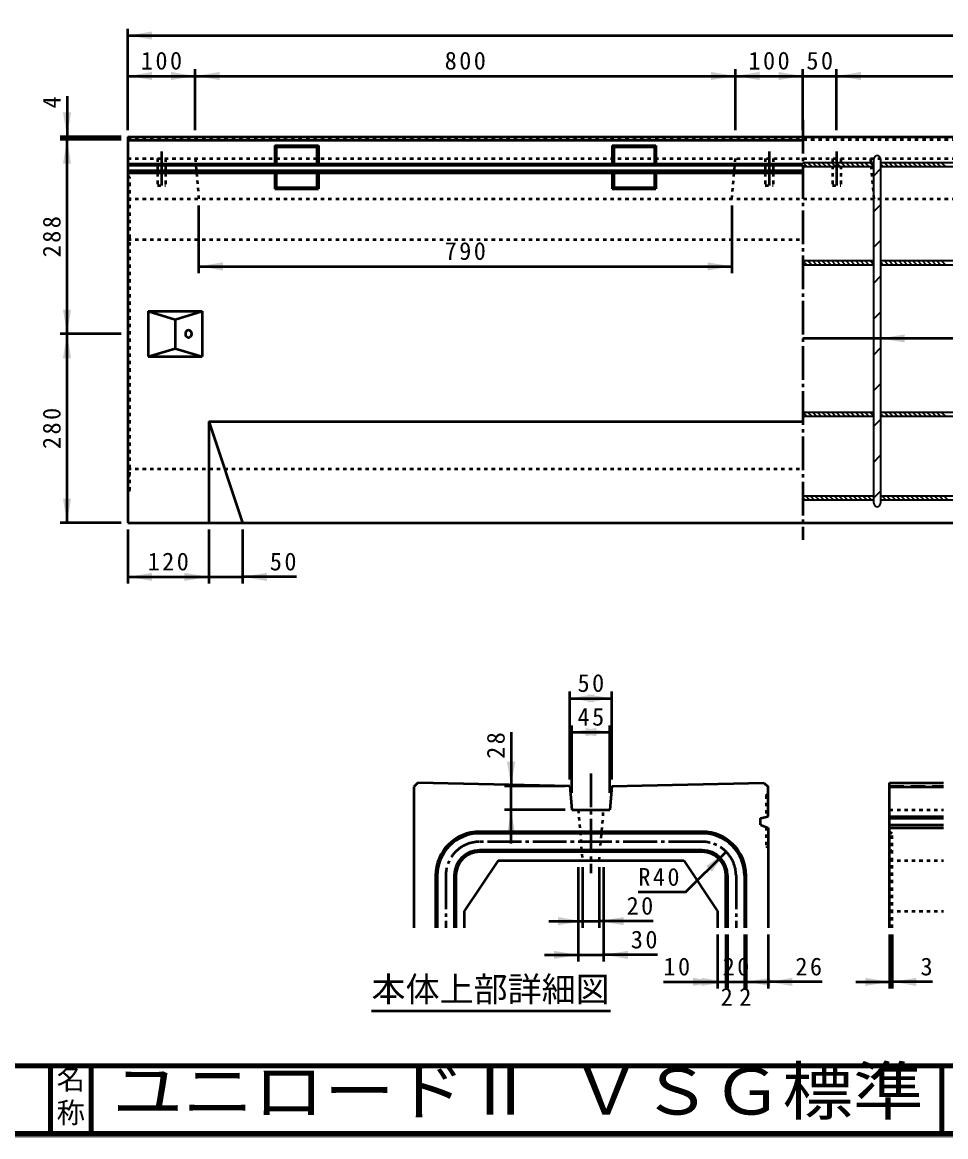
# Model space of a CAD drawing. Units: millimetres, scale not verified. Extents: x 100 to 4105, y 100 to 2870.
# Drawn here: x 1778 to 3146, y 100 to 1751 of the extents above; entities that cross this region are included whole.
import ezdxf
from ezdxf.enums import TextEntityAlignment as Align

# ---------------------------------------------------------------- set-up
doc = ezdxf.new("R2010")
doc.units = ezdxf.units.MM
doc.header["$LTSCALE"] = 5
for name, pattern in [('USER1', [2.2, 1, -1.2]), ('USER3', [13.4, 10, -1.2, 1, -1.2]), ('USER4', [6.3, 4.2, -2.1])]:
    doc.linetypes.add(name, pattern=pattern)
doc.layers.add('V-nasSTD', color=7, linetype='Continuous', lineweight=35)
doc.styles.add('ＭＳ ゴシック', font='')
doc.styles.get('ＭＳ ゴシック').set_extended_font_data('MS Gothic')

msp = doc.modelspace()

# ---------------------------------------------------------------- hatches: boundary and pattern name
at = {"layer": 'V-nasSTD'}
for points in [[(1970.35, 1737.38), (1934.35, 1731.38), (1970.35, 1725.38)], [(1970.35, 1677.38), (1934.35, 1671.38), (1970.35, 1665.38)], [(1998.35, 1665.38), (2034.35, 1671.38), (1998.35, 1677.38)], [(2070.35, 1677.38), (2034.35, 1671.38), (2070.35, 1665.38)], [(2798.35, 1665.38), (2834.35, 1671.38), (2798.35, 1677.38)], [(2870.35, 1677.38), (2834.35, 1671.38), (2870.35, 1665.38)], [(2898.35, 1665.38), (2934.35, 1671.38), (2898.35, 1677.38)], [(3020.35, 1677.38), (2984.35, 1671.38), (3020.35, 1665.38)], [(1838.35, 1617.38), (1844.35, 1581.38), (1850.35, 1617.38)], [(1850.35, 1541.38), (1844.35, 1577.38), (1838.35, 1541.38)], [(2075.35, 1395.38), (2039.35, 1389.38), (2075.35, 1383.38)], [(2793.35, 1383.38), (2829.35, 1389.38), (2793.35, 1395.38)], [(1838.35, 1325.38), (1844.35, 1289.38), (1850.35, 1325.38)], [(1850.35, 1253.38), (1844.35, 1289.38), (1838.35, 1253.38)], [(3085.35, 1288.603), (3049.35, 1282.603), (3085.35, 1276.603)], [(1838.35, 1045.38), (1844.35, 1009.38), (1850.35, 1045.38)], [(1970.35, 935.38), (1934.35, 929.38), (1970.35, 923.38)], [(2018.35, 923.38), (2054.35, 929.38), (2018.35, 935.38)], [(2140.35, 935.38), (2104.35, 929.38), (2140.35, 923.38)], [(2625.086, 755.376), (2589.086, 749.376), (2625.086, 743.376)], [(2615.586, 743.376), (2651.586, 749.376), (2615.586, 755.376)], [(2628.211, 705.376), (2592.211, 699.376), (2628.211, 693.376)], [(2612.461, 693.376), (2648.461, 699.376), (2612.461, 705.376)], [(2496.211, 655.376), (2502.211, 619.376), (2508.211, 655.376)], [(2496.211, 548.376), (2502.211, 584.376), (2508.211, 548.376)], [(2799.478, 492.533), (2820.691, 522.231), (2790.993, 501.018)], [(2571.836, 413.376), (2607.836, 419.376), (2571.836, 425.376)], [(2668.836, 425.376), (2632.836, 419.376), (2668.836, 413.376)], [(2565.586, 363.376), (2601.586, 369.376), (2565.586, 375.376)], [(2675.086, 375.376), (2639.086, 369.376), (2675.086, 363.376)], [(2771.836, 323.376), (2807.836, 329.376), (2771.836, 335.376)], [(2784.336, 323.376), (2820.336, 329.376), (2784.336, 335.376)], [(2886.336, 335.376), (2850.336, 329.376), (2886.336, 323.376)], [(2918.836, 335.376), (2882.836, 329.376), (2918.836, 323.376)], [(3026.836, 323.376), (3062.836, 329.376), (3026.836, 335.376)], [(3102.586, 335.376), (3066.586, 329.376), (3102.586, 323.376)]]:
    msp.add_hatch(color=256, dxfattribs=at).paths.add_polyline_path(points)

# ---------------------------------------------------------------- linework, layer by layer
at = {"layer": 'V-nasSTD', "lineweight": 50}
for p, q in [((1934.35, 1591.38), (1934.35, 1741.38)), ((1934.35, 1731.38), (3934.35, 1731.38)), ((1934.35, 1671.38), (2034.35, 1671.38)), ((2034.35, 1591.38), (2034.35, 1681.38)), ((2034.35, 1671.38), (2834.35, 1671.38)), ((2834.35, 1591.38), (2834.35, 1681.38)), ((2834.35, 1671.38), (2934.35, 1671.38)), ((2934.35, 1591.38), (2934.35, 1681.38)), ((2934.35, 1671.38), (2984.35, 1671.38)), ((2984.35, 1591.38), (2984.35, 1681.38)), ((2984.35, 1671.38), (3884.35, 1671.38)), ((1844.35, 1641.38), (1844.35, 1581.38)), ((1924.35, 1581.38), (1834.35, 1581.38)), ((1924.35, 1577.38), (1834.35, 1577.38)), ((1844.35, 1577.38), (1844.35, 1581.38)), ((1844.35, 1289.38), (1844.35, 1577.38)), ((1934.35, 1581.38), (1934.35, 1009.38)), ((1934.35, 1581.38), (3934.35, 1581.38)), ((1934.35, 1576.38), (2934.35, 1576.38)), ((2152.05, 1568.68), (2216.65, 1568.68)), ((2152.05, 1568.68), (2154.35, 1566.38)), ((2152.05, 1568.68), (2152.05, 1541.395)), ((2214.35, 1566.38), (2216.65, 1568.68)), ((2216.65, 1568.68), (2216.65, 1541.395)), ((2652.05, 1568.68), (2716.65, 1568.68)), ((2652.05, 1568.68), (2654.35, 1566.38)), ((2652.05, 1568.68), (2652.05, 1541.395)), ((2714.35, 1566.38), (2716.65, 1568.68)), ((2716.65, 1568.68), (2716.65, 1541.395)), ((2154.35, 1566.38), (2214.35, 1566.38)), ((2154.35, 1566.38), (2154.35, 1541.395)), ((2214.35, 1566.38), (2214.35, 1541.395)), ((2654.35, 1566.38), (2714.35, 1566.38)), ((2654.35, 1566.38), (2654.35, 1541.395)), ((2714.35, 1566.38), (2714.35, 1541.395)), ((1934.35, 1541.395), (2934.35, 1541.395)), ((1934.35, 1539.38), (2934.35, 1539.38)), ((1934.35, 1531.38), (2934.35, 1531.38)), ((1934.35, 1528.022), (2934.35, 1528.022)), ((2152.05, 1528.022), (2152.05, 1504.08)), ((2154.35, 1528.022), (2154.35, 1506.38)), ((2214.35, 1528.022), (2214.35, 1506.38)), ((2216.65, 1528.022), (2216.65, 1504.08)), ((2652.05, 1528.022), (2652.05, 1504.08)), ((2654.35, 1528.022), (2654.35, 1506.38)), ((2714.35, 1528.022), (2714.35, 1506.38)), ((2716.65, 1528.022), (2716.65, 1504.08)), ((2152.05, 1504.08), (2154.35, 1506.38)), ((2152.05, 1504.08), (2216.65, 1504.08)), ((2154.35, 1506.38), (2214.35, 1506.38)), ((2214.35, 1506.38), (2216.65, 1504.08)), ((2652.05, 1504.08), (2654.35, 1506.38)), ((2652.05, 1504.08), (2716.65, 1504.08)), ((2654.35, 1506.38), (2714.35, 1506.38)), ((2714.35, 1506.38), (2716.65, 1504.08)), ((2039.35, 1479.38), (2039.35, 1379.38)), ((2829.35, 1479.38), (2829.35, 1379.38)), ((2039.35, 1389.38), (2829.35, 1389.38)), ((1964.35, 1322.88), (1964.35, 1255.88)), ((1964.35, 1322.88), (2044.35, 1322.88)), ((1964.35, 1322.88), (2004.35, 1310.88)), ((2004.35, 1310.88), (2044.35, 1322.88)), ((2044.35, 1322.88), (2044.35, 1255.88)), ((2004.35, 1310.88), (2004.35, 1267.88)), ((1924.35, 1289.38), (1834.35, 1289.38)), ((1844.35, 1009.38), (1844.35, 1289.38)), ((4037.35, 1282.603), (2934.35, 1282.603)), ((1964.35, 1255.88), (2004.35, 1267.88)), ((1964.35, 1255.88), (2044.35, 1255.88)), ((2004.35, 1267.88), (2044.35, 1255.88)), ((2054.35, 1159.38), (2054.35, 1009.38)), ((2054.35, 1159.38), (2104.35, 1009.38)), ((2054.35, 1159.38), (2934.35, 1159.38)), ((1924.35, 1009.38), (1834.35, 1009.38)), ((1934.35, 1009.38), (3934.35, 1009.38)), ((1934.35, 999.38), (1934.35, 919.38)), ((2054.35, 999.38), (2054.35, 919.38)), ((2104.35, 999.38), (2104.35, 919.38)), ((1934.35, 929.38), (2054.35, 929.38)), ((2054.35, 929.38), (2104.35, 929.38)), ((2184.35, 929.38), (2104.35, 929.38)), ((2589.086, 629.376), (2589.086, 759.376)), ((2589.086, 629.376), (2589.086, 759.376)), ((2589.086, 749.376), (2651.586, 749.376)), ((2651.586, 629.376), (2651.586, 759.376)), ((2502.211, 699.376), (2502.211, 619.376)), ((2592.211, 609.376), (2592.211, 709.376)), ((2592.211, 699.376), (2648.461, 699.376)), ((2648.461, 609.376), (2648.461, 709.376)), ((2364.086, 624.376), (2357.836, 618.126)), ((2357.836, 618.126), (2357.836, 409.376)), ((2589.086, 619.376), (2364.086, 624.376)), ((2582.211, 619.376), (2492.211, 619.376)), ((2502.211, 584.376), (2502.211, 619.376)), ((2589.086, 619.376), (2592.211, 584.376)), ((2651.586, 619.376), (2648.461, 584.376)), ((2651.586, 619.376), (2876.586, 624.376)), ((2876.586, 624.376), (2882.836, 618.126)), ((2882.836, 574.395), (2882.836, 618.126)), ((3062.836, 409.376), (3062.836, 624.376)), ((3062.836, 624.376), (3142.836, 624.376)), ((3062.836, 618.126), (3142.836, 618.126)), ((2582.211, 584.376), (2492.211, 584.376)), ((2502.211, 534.376), (2502.211, 584.376)), ((2592.211, 584.376), (2648.461, 584.376)), ((2871.586, 571.876), (2882.836, 574.395)), ((2871.586, 561.876), (2871.586, 571.876)), ((2871.586, 561.876), (2882.836, 557.678)), ((3062.836, 574.395), (3142.836, 574.395)), ((3062.836, 571.876), (3142.836, 571.876)), ((3062.836, 561.876), (3142.836, 561.876)), ((2785.336, 551.876), (2455.336, 551.876)), ((2785.336, 549.376), (2455.336, 549.376)), ((2882.836, 557.678), (2882.836, 409.376)), ((3062.836, 557.678), (3142.836, 557.678)), ((2785.336, 524.376), (2455.336, 524.376)), ((2785.336, 521.876), (2455.336, 521.876)), ((2760.587, 462.127), (2820.691, 522.231)), ((2482.836, 509.376), (2432.836, 434.376)), ((2482.836, 509.376), (2757.836, 509.376)), ((2601.586, 499.376), (2601.586, 359.376)), ((2607.836, 499.376), (2607.836, 409.376)), ((2632.836, 499.376), (2632.836, 409.376)), ((2639.086, 499.376), (2639.086, 359.376)), ((2757.836, 509.376), (2807.836, 434.376)), ((2390.336, 486.876), (2390.336, 409.376)), ((2392.836, 486.876), (2392.836, 409.376)), ((2417.836, 486.876), (2417.836, 409.376)), ((2420.336, 486.876), (2420.336, 409.376)), ((2820.336, 409.376), (2820.336, 486.876)), ((2822.836, 486.876), (2822.836, 409.376)), ((2847.836, 486.876), (2847.836, 409.376)), ((2850.336, 409.376), (2850.336, 486.876)), ((2760.587, 462.127), (2690.587, 462.127)), ((2432.836, 434.376), (2432.836, 409.376)), ((2807.836, 434.376), (2807.836, 409.376)), ((2557.836, 419.376), (2607.836, 419.376)), ((2607.836, 419.376), (2632.836, 419.376)), ((2712.836, 419.376), (2632.836, 419.376)), ((2807.836, 399.376), (2807.836, 319.376)), ((2820.336, 399.376), (2820.336, 319.376)), ((2822.836, 399.376), (2822.836, 319.376)), ((2847.836, 399.376), (2847.836, 319.376)), ((2850.336, 399.376), (2850.336, 319.376)), ((2882.836, 399.376), (2882.836, 319.376)), ((3062.836, 399.376), (3062.836, 319.376)), ((3066.586, 399.376), (3066.586, 319.376)), ((2551.586, 369.376), (2601.586, 369.376)), ((2601.586, 369.376), (2639.086, 369.376)), ((2719.086, 369.376), (2639.086, 369.376)), ((2727.836, 329.376), (2807.836, 329.376)), ((2807.836, 329.376), (2820.336, 329.376)), ((2820.336, 329.376), (2822.836, 329.376)), ((2822.836, 329.376), (2847.836, 329.376)), ((2847.836, 329.376), (2850.336, 329.376)), ((2850.336, 329.376), (2882.836, 329.376)), ((2962.836, 329.376), (2882.836, 329.376)), ((3012.836, 329.376), (3062.836, 329.376)), ((3062.836, 329.376), (3066.586, 329.376)), ((3126.586, 329.376), (3066.586, 329.376)), ((2295.368, 286.542), (2649.377, 286.542))]:
    msp.add_line(p, q, dxfattribs=at)
at = {"layer": 'V-nasSTD', "linetype": 'USER3', "lineweight": 50}
for p, q in [((2934.35, 1606.38), (2934.35, 984.38)), ((1984.35, 1559.38), (1984.35, 1509.38)), ((2884.35, 1559.38), (2884.35, 1509.38)), ((2984.35, 1559.38), (2984.35, 1509.38)), ((2620.336, 638.126), (2620.336, 490.626)), ((2785.336, 536.876), (2455.336, 536.876)), ((2405.336, 486.876), (2405.336, 409.376)), ((2835.336, 486.876), (2835.336, 409.376))]:
    msp.add_line(p, q, dxfattribs=at)
at = {"layer": 'V-nasSTD', "linetype": 'USER1', "lineweight": 50}
for p, q in [((1934.35, 1577.38), (3934.35, 1577.38)), ((1934.35, 1549.38), (3934.35, 1549.38)), ((1978.35, 1549.38), (1978.35, 1509.38)), ((1990.35, 1549.38), (1990.35, 1509.38)), ((2034.35, 1549.38), (2039.35, 1489.38)), ((2829.35, 1489.38), (2834.35, 1549.38)), ((2878.35, 1549.38), (2878.35, 1509.38)), ((2890.35, 1549.38), (2890.35, 1509.38)), ((2978.35, 1549.38), (2978.35, 1509.38)), ((2990.35, 1549.38), (2990.35, 1509.38)), ((3034.35, 1549.38), (3039.35, 1489.38)), ((1937.35, 1521.38), (1934.35, 1523.38)), ((1937.35, 1057.38), (1937.35, 1521.38)), ((1978.35, 1509.38), (1990.35, 1509.38)), ((2878.35, 1509.38), (2890.35, 1509.38)), ((2978.35, 1509.38), (2990.35, 1509.38)), ((1934.35, 1499.38), (1937.35, 1501.38)), ((1934.35, 1489.38), (3934.35, 1489.38)), ((1934.35, 1429.38), (2934.35, 1429.38)), ((1934.35, 1089.38), (2934.35, 1089.38)), ((1934.35, 1079.38), (1937.35, 1077.38)), ((1937.35, 1057.38), (1934.35, 1055.38)), ((2879.961, 605.626), (2882.836, 608.501)), ((2879.961, 605.626), (2879.961, 573.751)), ((2601.586, 584.376), (2607.836, 509.376)), ((2632.836, 509.376), (2639.086, 584.376)), ((3062.836, 584.376), (3142.836, 584.376)), ((2879.961, 558.751), (2879.961, 530.626)), ((3066.586, 549.376), (3062.836, 551.876)), ((3066.586, 409.376), (3066.586, 549.376)), ((2879.961, 530.626), (2882.836, 527.751)), ((3062.836, 521.876), (3066.586, 524.376)), ((3062.836, 509.376), (3142.836, 509.376)), ((3062.836, 434.376), (3142.836, 434.376))]:
    msp.add_line(p, q, dxfattribs=at)
at = {"layer": 'V-nasSTD'}
for p, q in [((2934.35, 1543.38), (3039.35, 1543.38)), ((2934.35, 1543.364), (2940.334, 1537.38)), ((2934.35, 1537.38), (3039.35, 1537.38)), ((2941.405, 1543.38), (2947.405, 1537.38)), ((2948.476, 1543.38), (2954.476, 1537.38)), ((2955.547, 1543.38), (2961.547, 1537.38)), ((2962.618, 1543.38), (2968.618, 1537.38)), ((2969.689, 1543.38), (2975.689, 1537.38)), ((2976.76, 1543.38), (2982.76, 1537.38)), ((2983.831, 1543.38), (2989.831, 1537.38)), ((2990.902, 1543.38), (2996.902, 1537.38)), ((2997.973, 1543.38), (3003.973, 1537.38)), ((3005.045, 1543.38), (3011.045, 1537.38)), ((3012.116, 1543.38), (3018.116, 1537.38)), ((3019.187, 1543.38), (3025.187, 1537.38)), ((3026.258, 1543.38), (3032.258, 1537.38)), ((3033.329, 1543.38), (3039.329, 1537.38)), ((3039.35, 1038.38), (3039.35, 1548.38)), ((3049.35, 1548.38), (3049.35, 1038.38)), ((3049.35, 1543.38), (3319.35, 1543.38)), ((3049.35, 1541.501), (3053.471, 1537.38)), ((3049.35, 1537.38), (3319.35, 1537.38)), ((3054.542, 1543.38), (3060.542, 1537.38)), ((3061.613, 1543.38), (3067.613, 1537.38)), ((3068.684, 1543.38), (3074.684, 1537.38)), ((3075.755, 1543.38), (3081.755, 1537.38)), ((3082.826, 1543.38), (3088.826, 1537.38)), ((3089.897, 1543.38), (3095.897, 1537.38)), ((3096.968, 1543.38), (3102.968, 1537.38)), ((3104.039, 1543.38), (3110.039, 1537.38)), ((3111.111, 1543.38), (3117.111, 1537.38)), ((3118.182, 1543.38), (3124.182, 1537.38)), ((3125.253, 1543.38), (3131.253, 1537.38)), ((3132.324, 1543.38), (3138.324, 1537.38)), ((3139.395, 1543.38), (3145.395, 1537.38)), ((3039.35, 1523.728), (3049.35, 1533.728)), ((3039.35, 1470.695), (3049.35, 1480.695)), ((3039.35, 1417.662), (3049.35, 1427.662)), ((2934.35, 1397.826), (3039.35, 1397.826)), ((2934.35, 1397.809), (2940.334, 1391.826)), ((2934.35, 1391.826), (3039.35, 1391.826)), ((2941.405, 1397.826), (2947.405, 1391.826)), ((2948.476, 1397.826), (2954.476, 1391.826)), ((2955.547, 1397.826), (2961.547, 1391.826)), ((2962.618, 1397.826), (2968.618, 1391.826)), ((2969.689, 1397.826), (2975.689, 1391.826)), ((2976.76, 1397.826), (2982.76, 1391.826)), ((2983.831, 1397.826), (2989.831, 1391.826)), ((2990.902, 1397.826), (2996.902, 1391.826)), ((2997.973, 1397.826), (3003.973, 1391.826)), ((3005.045, 1397.826), (3011.045, 1391.826)), ((3012.116, 1397.826), (3018.116, 1391.826)), ((3019.187, 1397.826), (3025.187, 1391.826)), ((3026.258, 1397.826), (3032.258, 1391.826)), ((3033.329, 1397.826), (3039.329, 1391.826)), ((3049.35, 1397.826), (3319.35, 1397.826)), ((3049.35, 1395.947), (3053.471, 1391.826)), ((3049.35, 1391.826), (3319.35, 1391.826)), ((3054.542, 1397.826), (3060.542, 1391.826)), ((3061.613, 1397.826), (3067.613, 1391.826)), ((3068.684, 1397.826), (3074.684, 1391.826)), ((3075.755, 1397.826), (3081.755, 1391.826)), ((3082.826, 1397.826), (3088.826, 1391.826)), ((3089.897, 1397.826), (3095.897, 1391.826)), ((3096.968, 1397.826), (3102.968, 1391.826)), ((3104.039, 1397.826), (3110.039, 1391.826)), ((3111.111, 1397.826), (3117.111, 1391.826)), ((3118.182, 1397.826), (3124.182, 1391.826)), ((3125.253, 1397.826), (3131.253, 1391.826)), ((3132.324, 1397.826), (3138.324, 1391.826)), ((3139.395, 1397.826), (3145.395, 1391.826)), ((3039.35, 1364.629), (3049.35, 1374.629)), ((3039.35, 1311.596), (3049.35, 1321.596)), ((3039.35, 1258.563), (3049.35, 1268.563)), ((3039.35, 1205.53), (3049.35, 1215.53)), ((2934.35, 1173.38), (3039.35, 1173.38)), ((2934.35, 1173.364), (2940.334, 1167.38)), ((2941.405, 1173.38), (2947.405, 1167.38)), ((2948.476, 1173.38), (2954.476, 1167.38)), ((2955.547, 1173.38), (2961.547, 1167.38)), ((2962.618, 1173.38), (2968.618, 1167.38)), ((2969.689, 1173.38), (2975.689, 1167.38)), ((2976.76, 1173.38), (2982.76, 1167.38)), ((2983.831, 1173.38), (2989.831, 1167.38)), ((2990.902, 1173.38), (2996.902, 1167.38)), ((2997.973, 1173.38), (3003.973, 1167.38)), ((3005.045, 1173.38), (3011.045, 1167.38)), ((3012.116, 1173.38), (3018.116, 1167.38)), ((3019.187, 1173.38), (3025.187, 1167.38)), ((3026.258, 1173.38), (3032.258, 1167.38)), ((3033.329, 1173.38), (3039.329, 1167.38)), ((3049.35, 1173.38), (3319.35, 1173.38)), ((3054.542, 1173.38), (3060.542, 1167.38)), ((3061.613, 1173.38), (3067.613, 1167.38)), ((3068.684, 1173.38), (3074.684, 1167.38)), ((3075.755, 1173.38), (3081.755, 1167.38)), ((3082.826, 1173.38), (3088.826, 1167.38)), ((3089.897, 1173.38), (3095.897, 1167.38)), ((3096.968, 1173.38), (3102.968, 1167.38)), ((3104.039, 1173.38), (3110.039, 1167.38)), ((3111.111, 1173.38), (3117.111, 1167.38)), ((3118.182, 1173.38), (3124.182, 1167.38)), ((3125.253, 1173.38), (3131.253, 1167.38)), ((3132.324, 1173.38), (3138.324, 1167.38)), ((3139.395, 1173.38), (3145.395, 1167.38)), ((2934.35, 1167.38), (3039.35, 1167.38)), ((3039.35, 1152.497), (3049.35, 1162.497)), ((3049.35, 1171.501), (3053.471, 1167.38)), ((3049.35, 1167.38), (3319.35, 1167.38)), ((3039.35, 1099.464), (3049.35, 1109.464)), ((2934.35, 1049.38), (3039.35, 1049.38)), ((2934.35, 1046.085), (2937.055, 1043.38)), ((2934.35, 1043.38), (3039.35, 1043.38)), ((2938.126, 1049.38), (2944.126, 1043.38)), ((2945.197, 1049.38), (2951.197, 1043.38)), ((2952.268, 1049.38), (2958.268, 1043.38)), ((2959.339, 1049.38), (2965.339, 1043.38)), ((2966.41, 1049.38), (2972.41, 1043.38)), ((2973.481, 1049.38), (2979.481, 1043.38)), ((2980.552, 1049.38), (2986.552, 1043.38)), ((2987.623, 1049.38), (2993.623, 1043.38)), ((2994.694, 1049.38), (3000.694, 1043.38)), ((3001.765, 1049.38), (3007.765, 1043.38)), ((3008.836, 1049.38), (3014.836, 1043.38)), ((3015.907, 1049.38), (3021.907, 1043.38)), ((3022.978, 1049.38), (3028.978, 1043.38)), ((3030.05, 1049.38), (3036.05, 1043.38)), ((3037.121, 1049.38), (3039.35, 1047.151)), ((3039.35, 1046.431), (3049.35, 1056.431)), ((3049.35, 1049.38), (3319.35, 1049.38)), ((3049.35, 1044.222), (3050.192, 1043.38)), ((3049.35, 1043.38), (3319.35, 1043.38)), ((3051.263, 1049.38), (3057.263, 1043.38)), ((3058.334, 1049.38), (3064.334, 1043.38)), ((3065.405, 1049.38), (3071.405, 1043.38)), ((3072.476, 1049.38), (3078.476, 1043.38)), ((3079.547, 1049.38), (3085.547, 1043.38)), ((3086.618, 1049.38), (3092.618, 1043.38)), ((3093.689, 1049.38), (3099.689, 1043.38)), ((3100.76, 1049.38), (3106.76, 1043.38)), ((3107.831, 1049.38), (3113.831, 1043.38)), ((3114.902, 1049.38), (3120.902, 1043.38)), ((3121.973, 1049.38), (3127.973, 1043.38)), ((3129.045, 1049.38), (3135.045, 1043.38)), ((3136.116, 1049.38), (3142.116, 1043.38)), ((3143.187, 1049.38), (3149.187, 1043.38))]:
    msp.add_line(p, q, dxfattribs=at)
at = {"layer": 'V-nasSTD', "linetype": 'USER4', "lineweight": 50}
msp.add_line((3062.836, 619.376), (3142.836, 619.376), dxfattribs=at)
at = {"layer": 'V-nasSTD', "lineweight": 100}
for p, q in [((105, 205), (4100, 205)), ((1820, 205), (1820, 105)), ((1880, 205), (1880, 105)), ((3140, 205), (3140, 105)), ((105, 105), (4100, 105))]:
    msp.add_line(p, q, dxfattribs=at)
at = {"layer": 'V-nasSTD', "lineweight": 13}
msp.add_lwpolyline([(100, 100), (100, 2870), (4105, 2870), (4105, 100)], close=True, dxfattribs=at)
at = {"layer": 'V-nasSTD'}
for centre, start, end in [((3044.35, 1548.38), 0, 180), ((3044.35, 1038.38), 180, 0)]:
    msp.add_arc(centre, 5, start, end, dxfattribs=at)
at = {"layer": 'V-nasSTD', "lineweight": 50}
for centre, radius, start, end in [((2455.336, 486.876), 65, 90, 180), ((2455.336, 486.876), 62.5, 90, 180), ((2785.336, 486.876), 65, 0, 90), ((2785.336, 486.876), 62.5, 0, 90), ((2455.336, 486.876), 37.5, 90, 180), ((2455.336, 486.876), 35, 90, 180), ((2785.336, 486.876), 37.5, 0, 90), ((2785.336, 486.876), 35, 0, 90)]:
    msp.add_arc(centre, radius, start, end, dxfattribs=at)
at = {"layer": 'V-nasSTD', "linetype": 'USER3', "lineweight": 50}
for centre, start, end in [((2455.336, 486.876), 90, 180), ((2785.336, 486.876), 0, 90)]:
    msp.add_arc(centre, 50, start, end, dxfattribs=at)
at = {"layer": 'V-nasSTD', "lineweight": 50}
msp.add_ellipse((2024.35, 1289.38), major_axis=(0, 6), ratio=0.707107, dxfattribs=at)

# ---------------------------------------------------------------- texts
at = {"layer": 'V-nasSTD', "style": 'ＭＳ ゴシック'}
msp.add_text('4', height=26.39, rotation=90, dxfattribs=at).set_placement((1808.35, 1623.38), align=Align.TOP_LEFT)
for s, height, p in [('3', 26.39, (3108.586, 365.376)), ('本体上部詳細図', 36.95, (2295.368, 336.942)), ('2', 26.39, (2812.586, 320.376)), ('2', 26.39, (2840.086, 320.376)), ('名', 30.79, (1828.982, 200.999)), ('称', 30.79, (1828.976, 151.01))]:
    msp.add_text(s, height=height, dxfattribs=at).set_placement(p, align=Align.TOP_LEFT)
at = {"layer": 'V-nasSTD', "style": 'ＭＳ ゴシック', "width": 1.1}
msp.add_text('ユニロードⅡ ＶＳＧ標準', height=69.65, dxfattribs=at).set_placement((1911.5, 202.47), align=Align.TOP_LEFT)
at = {"layer": 'V-nasSTD', "char_height": 26.39, "attachment_point": 1, "style": 'ＭＳ ゴシック'}
for s, insert in [('\\T1.2;100', (1953.75, 1707.38)), ('\\T1.2;800', (2403.75, 1707.38)), ('\\T1.2;100', (2853.75, 1707.38)), ('\\T1.2;50', (2939.55, 1707.38)), ('\\T1.2;790', (2403.75, 1425.38)), ('\\T1.2;120', (1963.75, 965.38)), ('\\T1.2;50', (2144.75, 965.377)), ('\\T1.2;50', (2600.536, 785.376)), ('\\T1.2;45', (2600.536, 735.376)), ('\\T1.2;R40', (2690.587, 498.127)), ('\\T1.2;20', (2673.236, 455.376)), ('\\T1.2;30', (2679.486, 405.376)), ('\\T1.2;10', (2727.836, 365.376)), ('\\T1.2;20', (2815.536, 365.376)), ('\\T1.2;26', (2923.236, 365.376))]:
    msp.add_mtext(s, dxfattribs=dict(at, insert=insert))
at = {"layer": 'V-nasSTD', "char_height": 26.39, "attachment_point": 1, "rotation": 90, "style": 'ＭＳ ゴシック'}
for s, insert in [('\\T1.2;288', (1808.35, 1402.78)), ('\\T1.2;280', (1808.35, 1118.78)), ('\\T1.2;28', (2466.214, 659.776))]:
    msp.add_mtext(s, dxfattribs=dict(at, insert=insert))

doc.saveas('drawing.dxf')
